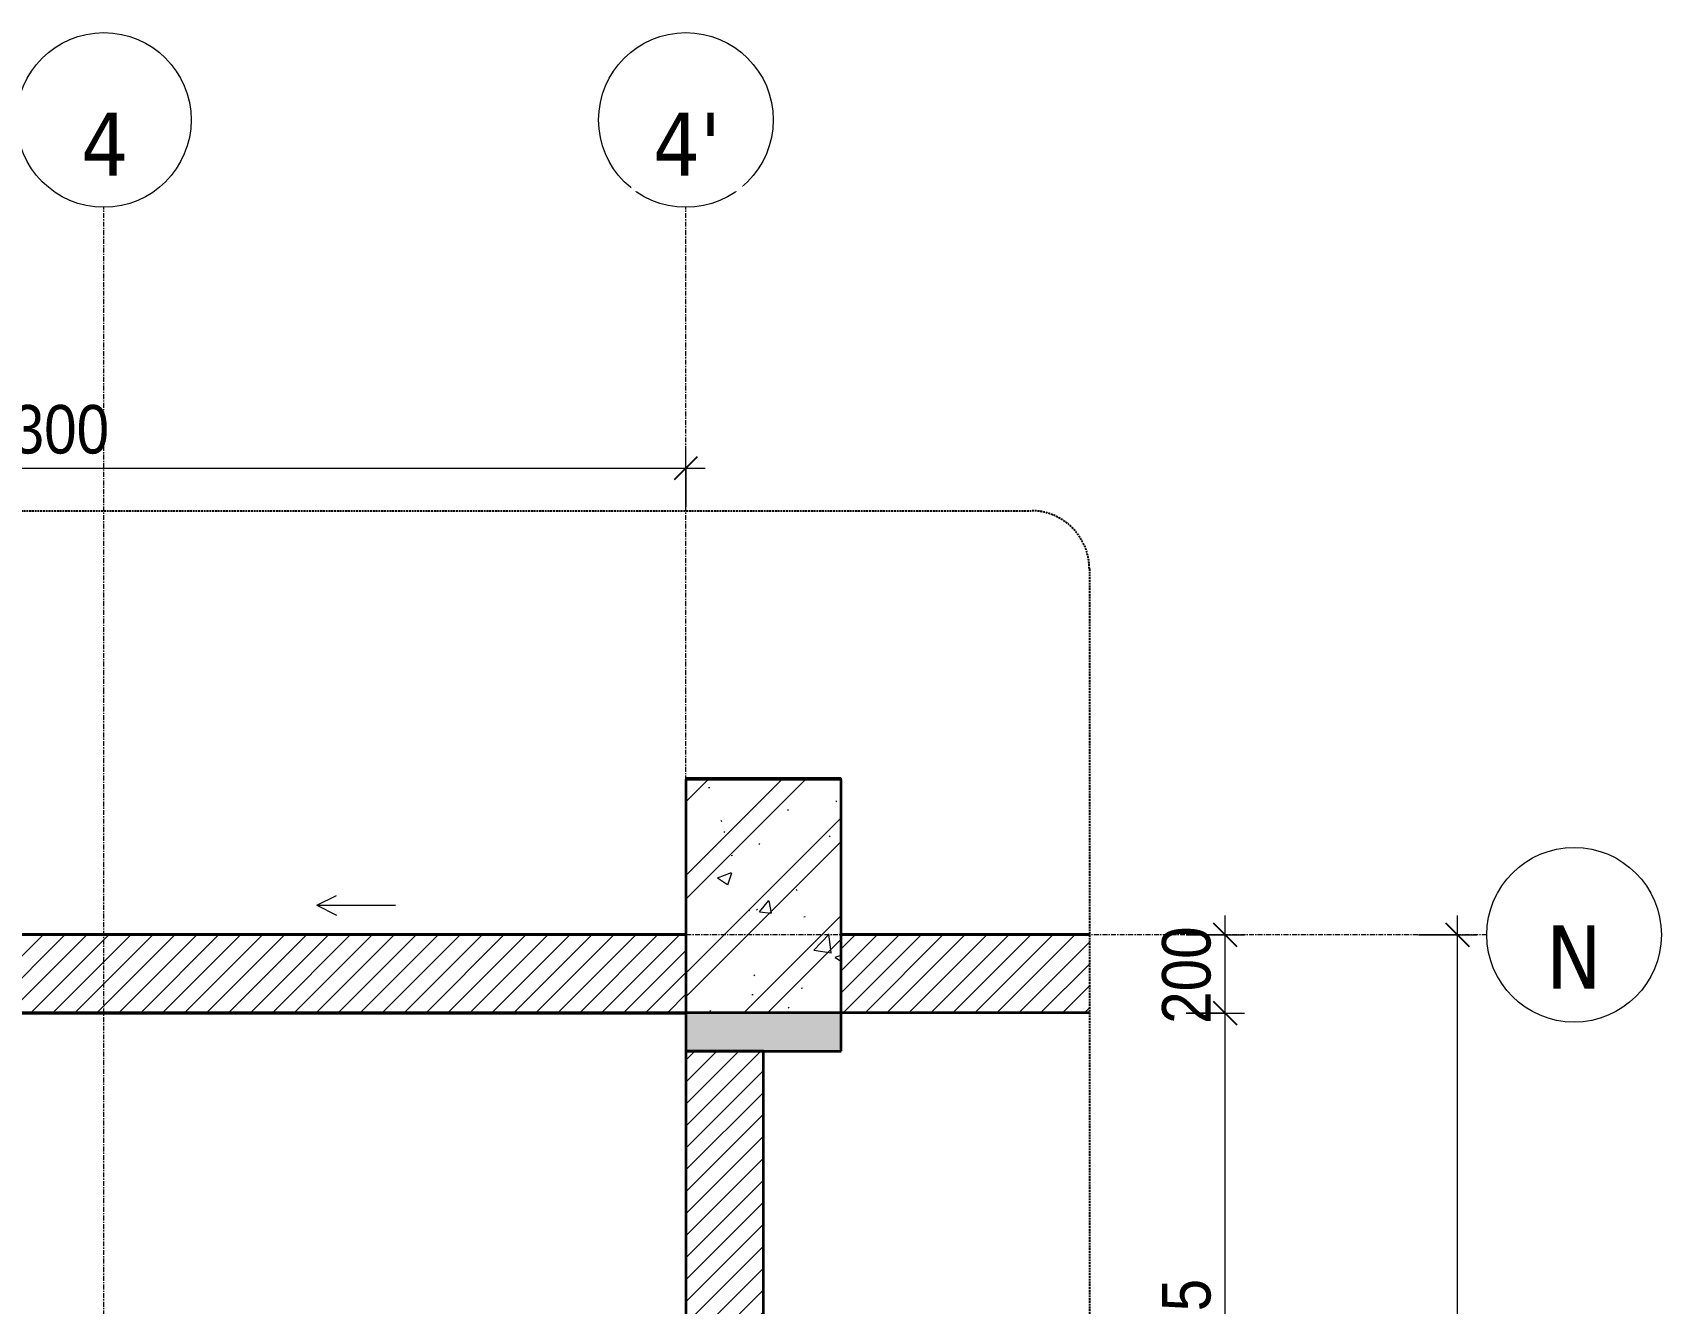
# Model space of a CAD drawing. Header units: millimetres. Extents: x 39389 to 101854, y -4225 to 80933.
# Drawn here: x 71281 to 75478, y 77287 to 80561 of the extents above; entities that cross this region are included whole.
import ezdxf

# ---------------------------------------------------------------- set-up
doc = ezdxf.new("R2010")
doc.units = ezdxf.units.MM
for name, pattern in [('Dash - Tight', [4.5, 3, -1.5]), ('Grid Line', [22.225, 12.7, -3.175, 3.175, -3.175]), ('Hidden', [7.14375, 4.7625, -2.38125]), ('Overhead', [3.96875, 2.38125, -1.5875])]:
    doc.linetypes.add(name, pattern=pattern)
for name, color, linetype, lineweight in [('0-5', 90, 'Continuous', 5), ('A-ANNO-DIMS', 211, 'Continuous', 9), ('A-ANNO-DIMS-50', 211, 'Continuous', 9), ('A-DETL-GENF-1', 92, 'Dash - Tight', 18), ('A-DETL-GENF-2', 254, 'Continuous', 18), ('A-DETL-GENF-3', 92, 'Hidden', 25), ('A-DETL-MEDM', 33, 'Continuous', 35), ('A-FLOR-1', 250, 'Continuous', 18), ('A-GLAZ', 151, 'Continuous', 18), ('A-WALL-1', 113, 'Continuous', 35), ('A-WALL-PATT-1', 111, 'Continuous', 18), ('M-EQPM', 50, 'Continuous', 18), ('M-EQPM-1', 50, 'Continuous', 25), ('S-COLS-1', 9, 'Continuous', 5), ('S-COLS-2', 7, 'Continuous', 35), ('S-GRID-1', 1, 'Grid Line', 9), ('S-GRID-IDEN', 1, 'Continuous', 9), ('S-STRS-MBND', 31, 'Overhead', 18)]:
    doc.layers.add(name, color=color, linetype=linetype, lineweight=lineweight)
doc.styles.add('Tahoma_B', font='tahomabd.ttf', dxfattribs={"height": 162.5})
doc.styles.add('UTM Avo', font='', dxfattribs={"width": 0.9, "height": 125})
doc.styles.get('UTM Avo').set_extended_font_data('UTM Avo')
doc.dimstyles.new('1_Dim_chi_tiet_2_5', dxfattribs={"dimscale": 304.8, "dimtxt": 124.912619, "dimasz": 0.19685, "dimexe": 0.164042, "dimexo": 0.0625, "dimgap": 0.016404, "dimtad": 1, "dimdec": 0, "dimrnd": 5, "dimzin": 0, "dimdsep": 46, "dimtxsty": 'UTM Avo', "dimblk1": 'OBLIQUE', "dimblk2": 'OBLIQUE', "dimsah": 1, "dimcen": 0.09, "dimdle": 0.164042, "dimazin": 0, "dimtfac": 1, "dimtdec": 4, "dimtix": 1, "dimtmove": 0, "dimatfit": 3, "dimfxl": 0.328084, "dimfxlon": 1, "dimtvp": 1, "dimtolj": 1, "dimtzin": 0, "dimarcsym": 2})
pattern_1 = [(45, (27011.795, 0), (-28.284271, 28.284271), [])]

# ---------------------------------------------------------------- blocks, each defined once
blk = doc.blocks.new('NCV_TKTC_KET CAU_rvt-4-TKCS_THANG BỘ TB1 - MẶT BẰNG TẦNG 8')
at = {"layer": 'S-COLS-1'}
blk.add_hatch(color=256, dxfattribs=at).paths.add_polyline_path([(46352.6, 77936.9), (46352.6, 78036.9), (45952.6, 78036.9), (45952.6, 77936.9)])
at = {"layer": 'A-FLOR-1'}
blk.add_line((42652.6, 78033.3), (45952.6, 78033.3), dxfattribs=at)
at = {"layer": 'S-COLS-2'}
for p, q in [((45952.6, 78036.9), (45952.6, 77936.9)), ((46352.6, 77936.9), (46352.6, 78036.9)), ((45952.6, 77936.9), (46352.6, 77936.9))]:
    blk.add_line(p, q, dxfattribs=at)
blk = doc.blocks.new('TKTC_XREF_251221_MB TANG 2-7 - TKTC_XREF_251221_MB TANG 2-7-2039446-TKCS_THANG BỘ TB1 - MẶT BẰNG TẦNG 8')
at = {"layer": 'M-EQPM-1'}
for p, q in [((12300, 61403.3), (12300, 61400)), ((12700, 61403.3), (12300, 61403.3)), ((12700, 61400), (12700, 61403.3)), ((12300, 61001.6), (9000.1, 61001.6)), ((13339.7, 61001.6), (12700, 61001.6))]:
    blk.add_line(p, q, dxfattribs=at)
blk = doc.blocks.new('1_FAMILY RVT - W01-WxH 1000x3200-3536800-TKCS_THANG BỘ TB1 - MẶT BẰNG TẦNG 8')
at = {"layer": 'A-GLAZ'}
for q in [(749.2, 197.79), (749.2, 146.99), (901.6, 172.39)]:
    blk.add_line((698.4, 172.39), q, dxfattribs=at)
blk = doc.blocks.new('BORDER VIEW - BORDER VIEW-3754246-TKCS_THANG BỘ TB1 - MẶT BẰNG TẦNG 8')
at = {"layer": 'A-DETL-GENF-3'}
for p, q in [((150, 9792.6), (5189.7, 9792.6)), ((5339.7, 9642.6), (5339.7, 150))]:
    blk.add_line(p, q, dxfattribs=at)
blk.add_arc((5189.7, 9642.6), 150, 360, 90, dxfattribs=at)
blk = doc.blocks.new('Grid - M_Grid Head - Circle-353313-TKCS_THANG BỘ TB1 - MẶT BẰNG TẦNG 8')
at = {"layer": 'S-GRID-IDEN'}
blk.add_circle((0, 0), 4.5, dxfattribs=at)
blk = doc.blocks.new('DIMBLOCK129-TKCS_THANG BỘ TB1 - MẶT BẰNG TẦNG 8')
at = {"layer": 'A-ANNO-DIMS-50'}
for p, q in [((69664.4, 79539.4), (69664.4, 79389.4)), ((69664.4, 79439.4), (69664.4, 79539.4)), ((72964.4, 79339.4), (72964.4, 79489.4)), ((69614.4, 79439.4), (73014.4, 79439.4)), ((72964.4, 79439.4), (72964.4, 79339.4))]:
    blk.add_line(p, q, dxfattribs=at)
at = {"layer": 'A-ANNO-DIMS-50', "lineweight": 25}
for p, q in [((69664.4, 79439.4), (69694.4, 79469.4)), ((72964.4, 79439.4), (72994.4, 79469.4)), ((69664.4, 79439.4), (69634.4, 79409.4)), ((72964.4, 79439.4), (72934.4, 79409.4))]:
    blk.add_line(p, q, dxfattribs=at)
at = {"layer": 'A-ANNO-DIMS-50', "color": 0, "insert": (71143.2, 79601.8), "char_height": 125, "width": 410.824, "attachment_point": 1, "line_spacing_factor": 1.110334, "style": 'UTM Avo'}
blk.add_mtext('3300', dxfattribs=at)
blk = doc.blocks.new('_Oblique')
at = {"color": 0, "linetype": 'ByBlock', "lineweight": -2}
blk.add_line((-0.5, -0.5), (0.5, 0.5), dxfattribs=at)
blk = doc.blocks.new('DIMBLOCK133-TKCS_THANG BỘ TB1 - MẶT BẰNG TẦNG 8')
at = {"layer": 'A-ANNO-DIMS-50', "lineweight": 25}
for p, q in [((74353.8, 78034.9), (74323.8, 78064.9)), ((74353.8, 78034.9), (74383.8, 78004.9)), ((74353.8, 76339), (74323.8, 76369)), ((74353.8, 76339), (74383.8, 76309))]:
    blk.add_line(p, q, dxfattribs=at)
at = {"layer": 'A-ANNO-DIMS-50'}
for p, q in [((74253.8, 78034.9), (74403.8, 78034.9)), ((74353.8, 78034.9), (74253.8, 78034.9)), ((74353.8, 76339), (74353.8, 78034.9)), ((74253.8, 76339), (74403.8, 76339)), ((74353.8, 76339), (74253.8, 76339))]:
    blk.add_line(p, q, dxfattribs=at)
at = {"layer": 'A-ANNO-DIMS-50', "color": 0, "insert": (74191.4, 77015.8), "char_height": 125, "width": 410.824, "attachment_point": 1, "rotation": 90, "line_spacing_factor": 1.110334, "style": 'UTM Avo'}
blk.add_mtext('1695', dxfattribs=at)
blk = doc.blocks.new('DIMBLOCK134-TKCS_THANG BỘ TB1 - MẶT BẰNG TẦNG 8')
at = {"layer": 'A-ANNO-DIMS-50', "lineweight": 25}
for p, q in [((74353.8, 78236.9), (74323.8, 78266.9)), ((74353.8, 78236.9), (74383.8, 78206.9)), ((74353.8, 78034.9), (74323.8, 78064.9)), ((74353.8, 78034.9), (74383.8, 78004.9))]:
    blk.add_line(p, q, dxfattribs=at)
at = {"layer": 'A-ANNO-DIMS-50'}
for p, q in [((74353.8, 78034.9), (74353.8, 78286.9)), ((74253.8, 78236.9), (74403.8, 78236.9)), ((74353.8, 78236.9), (74253.8, 78236.9)), ((74253.8, 78034.9), (74403.8, 78034.9)), ((74353.8, 78034.9), (74253.8, 78034.9))]:
    blk.add_line(p, q, dxfattribs=at)
at = {"layer": 'A-ANNO-DIMS-50', "color": 0, "insert": (74191.4, 78007.5), "char_height": 125, "width": 308.118, "attachment_point": 1, "rotation": 90, "line_spacing_factor": 1.110334, "style": 'UTM Avo'}
blk.add_mtext('200', dxfattribs=at)
blk = doc.blocks.new('DIMBLOCK140-TKCS_THANG BỘ TB1 - MẶT BẰNG TẦNG 8')
at = {"layer": 'A-ANNO-DIMS-50', "lineweight": 25}
for p, q in [((74952.6, 78236.9), (74922.6, 78266.9)), ((74952.6, 78236.9), (74982.6, 78206.9)), ((74952.6, 69936.9), (74922.6, 69966.9)), ((74952.6, 69936.9), (74982.6, 69906.9))]:
    blk.add_line(p, q, dxfattribs=at)
at = {"layer": 'A-ANNO-DIMS-50'}
for p, q in [((74952.6, 69886.9), (74952.6, 78286.9)), ((74852.6, 78236.9), (75002.6, 78236.9)), ((74952.6, 78236.9), (74852.6, 78236.9)), ((74852.6, 69936.9), (75002.6, 69936.9)), ((74952.6, 69936.9), (74852.6, 69936.9))]:
    blk.add_line(p, q, dxfattribs=at)
at = {"layer": 'A-ANNO-DIMS-50', "color": 0, "insert": (74790.2, 73915.8), "char_height": 125, "width": 410.824, "attachment_point": 1, "rotation": 90, "line_spacing_factor": 1.110334, "style": 'UTM Avo'}
blk.add_mtext('8300', dxfattribs=at)

msp = doc.modelspace()

# ---------------------------------------------------------------- hatches: boundary and pattern name
at = {"layer": 'A-DETL-GENF-2'}
h = msp.add_hatch(dxfattribs=at)
h.set_pattern_fill('FP_2', color=256, style=0, pattern_type=2)
h.set_pattern_definition([(50, (27011.8, 0), (364.3679, -31.8783), [38.1, -419.1]), (355, (27011.8, 0), (-70.4859, 382.1133), [30.48, -335.28]), (100.451, (27042.16, -2.66), (293.885, 350.2334), [32.38, -356.18]), (46.184, (27011.8, 101.6), (542.1585, -84.0858), [57.15, -628.65]), (96.636, (27057, 94.6), (474.805, 494.8554), [48.57, -534.27]), (351.184, (27011.8, 101.6), (474.8102, 494.85), [45.72, -502.92]), (21, (27062.6, 76.2), (303.2285, -204.5305), [38.1, -419.1]), (326, (27062.6, 76.2), (123.6039, 368.376), [30.48, -335.28]), (71.451, (27087.86, 59.16), (426.8341, 163.8427), [32.38, -356.18]), (37.5, (27011.8, 0), (6.17665, 169.11015), [3.353, -327.863, 3.353, -337.007, -336.55]), (37.5, (27011.8, 0), (6.17665, 169.11015), [-671.576, 3.353, -333.197]), (7.5, (27011.8, 0), (133.63888, 200.3615), [3.353, -190.703, 3.353, -320.243, -128.27]), (7.5, (27011.8, 0), (133.63888, 200.3615), [-517.652, 3.353, -124.917]), (327.5, (26898.51, 0), (271.18182, -11.45836), [3.353, -123.647, 3.353, -392.887, -525.78]), (327.5, (26898.51, 0), (271.18182, -11.45836), [-523.24, 3.353, -522.427]), (317.5, (26847.7, 0), (296.2585, 50.85285), [3.353, -161.747, 3.353, -259.791, -373.38]), (317.5, (26847.7, 0), (296.2585, 50.85285), [-428.244, 3.353, -370.027]), (45, (27011.8, 0), (-125.7236, 125.7236), []), (45, (27011.8, 190.5), (-125.7236, 125.7236), [])])
h.paths.add_polyline_path([(69664.4, 78036.9), (69664.4, 78636.9), (69264.4, 78636.9), (69264.4, 78036.9)])
h.paths.add_polyline_path([(73364.4, 78036.9), (73364.4, 78636.9), (72964.4, 78636.9), (72964.4, 78036.9)])
at = {"layer": 'A-WALL-PATT-1'}
h = msp.add_hatch(dxfattribs=at)
h.set_pattern_fill('FP_1', color=256, style=0, pattern_type=2)
h.set_pattern_definition(pattern_1)
h.paths.add_polyline_path([(72964.4, 78036.9), (72964.4, 78236.9), (69664.4, 78236.9), (69664.4, 78036.9), (71322.1, 78036.9)])
h = msp.add_hatch(dxfattribs=at)
h.set_pattern_fill('FP_1', color=256, style=0, pattern_type=2)
h.set_pattern_definition(pattern_1)
h.paths.add_polyline_path([(74004.1, 78036.9), (74004.1, 78236.9), (73364.4, 78236.9), (73364.4, 78036.9)])
h = msp.add_hatch(dxfattribs=at)
h.set_pattern_fill('FP_1', color=256, style=0, pattern_type=2)
h.set_pattern_definition(pattern_1)
h.paths.add_polyline_path([(72964.4, 74516.9), (73164.4, 74516.9), (73164.4, 77936.9), (72964.4, 77936.9), (72964.4, 75027.7)])

# ---------------------------------------------------------------- linework, layer by layer
at = {"layer": 'A-DETL-MEDM'}
for p, q in [((73364.4, 78636.9), (72964.4, 78636.9)), ((72964.4, 78636.9), (72964.4, 78036.9)), ((73364.4, 78036.9), (73364.4, 78636.9)), ((72964.4, 78036.9), (73364.4, 78036.9))]:
    msp.add_line(p, q, dxfattribs=at)
at = {"layer": 'A-WALL-1'}
for p, q in [((72964.4, 78236.9), (69664.4, 78236.9)), ((74004.1, 78236.9), (73364.4, 78236.9)), ((69664.4, 78036.9), (72964.4, 78036.9)), ((73364.4, 78036.9), (74004.1, 78036.9)), ((72964.4, 77936.9), (72964.4, 75920.4)), ((73164.4, 77936.9), (72964.4, 77936.9)), ((73164.4, 75337.4), (73164.4, 77936.9))]:
    msp.add_line(p, q, dxfattribs=at)
at = {"layer": 'S-GRID-1'}
for p, q in [((71464.4, 78861.2), (71464.4, 80111.2)), ((72964.4, 78861.2), (72964.4, 80111.2)), ((71464.4, 69877.8), (71464.4, 78861.2)), ((72964.4, 69877.8), (72964.4, 78861.2)), ((73778.4, 78236.9), (68817.2, 78236.9)), ((75028.4, 78236.9), (73778.4, 78236.9))]:
    msp.add_line(p, q, dxfattribs=at)
at = {"layer": 'S-STRS-MBND'}
for p, q in [((72964.4, 78034.9), (69664.8, 78034.9)), ((72964.4, 76339), (72964.4, 78034.9))]:
    msp.add_line(p, q, dxfattribs=at)

# ---------------------------------------------------------------- block references
at = {"layer": '0-5'}
msp.add_blockref('NCV_TKTC_KET CAU_rvt-4-TKCS_THANG BỘ TB1 - MẶT BẰNG TẦNG 8', (27011.8, 0), dxfattribs=at)
at = {"layer": 'A-DETL-GENF-1'}
msp.add_blockref('BORDER VIEW - BORDER VIEW-3754246-TKCS_THANG BỘ TB1 - MẶT BẰNG TẦNG 8', (68664.4, 69536.9), dxfattribs=at)
at = {"layer": 'A-GLAZ'}
msp.add_blockref('1_FAMILY RVT - W01-WxH 1000x3200-3536800-TKCS_THANG BỘ TB1 - MẶT BẰNG TẦNG 8', (71314.4, 78140.7), dxfattribs=at)
at = {"layer": 'M-EQPM'}
msp.add_blockref('TKTC_XREF_251221_MB TANG 2-7 - TKTC_XREF_251221_MB TANG 2-7-2039446-TKCS_THANG BỘ TB1 - MẶT BẰNG TẦNG 8', (60664.4, 17236.9), dxfattribs=at)
at = {"layer": 'S-GRID-IDEN', "xscale": 49.99999999999998, "yscale": 49.99999999999998, "zscale": 49.99999999999998}
for p in [(71464.4, 80336.2), (72964.4, 80336.2)]:
    msp.add_blockref('Grid - M_Grid Head - Circle-353313-TKCS_THANG BỘ TB1 - MẶT BẰNG TẦNG 8', p, dxfattribs=at)
at = {"layer": 'S-GRID-IDEN', "xscale": 49.99999999999998, "yscale": 49.99999999999998, "zscale": 49.99999999999998, "rotation": 89.99999999999987}
msp.add_blockref('Grid - M_Grid Head - Circle-353313-TKCS_THANG BỘ TB1 - MẶT BẰNG TẦNG 8', (75253.4, 78236.9), dxfattribs=at)

# ---------------------------------------------------------------- dimensions: what is measured, and where the dimension line sits
at = {"layer": 'A-ANNO-DIMS'}
dim = msp.add_linear_dim(base=(72964.4, 79439.4), p1=(69664.4, 79539.4), p2=(72964.4, 79339.4), dimstyle='1_Dim_chi_tiet_2_5', override={"dimpost": '<>', "dimfxl": 3306.055051}, dxfattribs=at)
dim.commit()
dim.dimension.update_dxf_attribs({"geometry": 'DIMBLOCK129-TKCS_THANG BỘ TB1 - MẶT BẰNG TẦNG 8', "text_midpoint": (71314.4, 79509.1)})
for base, p1, p2, override, picture, middle in [((74353.8, 78236.9), (74253.8, 78034.9), (74253.8, 78236.9), {"dimpost": '<>', "dimfxl": 202.052476}, 'DIMBLOCK134-TKCS_THANG BỘ TB1 - MẶT BẰNG TẦNG 8', (74284.1, 78135.9)), ((74952.6, 78236.9), (74852.6, 69936.9), (74852.6, 78236.9), {"dimpost": '<>', "dimfxl": 8300}, 'DIMBLOCK140-TKCS_THANG BỘ TB1 - MẶT BẰNG TẦNG 8', (74882.9, 74086.9)), ((74353.8, 78034.9), (74253.8, 76339), (74253.8, 78034.9), {"dimpost": '<>', "dimfxl": 1695.895049}, 'DIMBLOCK133-TKCS_THANG BỘ TB1 - MẶT BẰNG TẦNG 8', (74284.2, 77186.9))]:
    dim = msp.add_linear_dim(base=base, p1=p1, p2=p2, angle=90, dimstyle='1_Dim_chi_tiet_2_5', override=override, dxfattribs=at)
    dim.commit()
    dim.dimension.update_dxf_attribs({"geometry": picture, "text_midpoint": middle})

# ---------------------------------------------------------------- next in the draw order: texts
at = {"layer": 'S-GRID-IDEN', "char_height": 162.5, "attachment_point": 5, "line_spacing_factor": 0.996129, "style": 'Tahoma_B', "bg_fill": 3, "box_fill_scale": 1.25, "bg_fill_color": 256, "bg_fill_true_color": 13158600, "bg_fill_transparency": 0}
for s, insert, width in [('\\pt634.99962,1269.99925,1905.0005,2540.00013,3174.99975,3809.99937,4445.00062,5080.00025,5714.99987,6349.9995,6985.00075,7620.00037,8255,8889.99962,9524.99925,10160.0005,10795.00013,11429.99975,12064.99938,12700.00063,13335.00025,13969.99988,14604.9995,15240.00075,15875.00038,16510,17144.99963,17779.99925,18415.0005,19050.00013,19684.99975,20319.99938;4', (71466.7, 80273.8), 145.5), ("\\pt634.99962,1269.99925,1905.0005,2540.00013,3174.99975,3809.99937,4445.00062,5080.00025,5714.99987,6349.9995,6985.00075,7620.00037,8255,8889.99962,9524.99925,10160.0005,10795.00013,11429.99975,12064.99938,12700.00063,13335.00025,13969.99988,14604.9995,15240.00075,15875.00038,16510,17144.99963,17779.99925,18415.0005,19050.00013,19684.99975,20319.99938;4'", (72966.7, 80273.8), 205), ('\\pt634.99962,1269.99925,1905.0005,2540.00013,3174.99975,3809.99937,4445.00062,5080.00025,5714.99987,6349.9995,6985.00075,7620.00037,8255,8889.99962,9524.99925,10160.0005,10795.00013,11429.99975,12064.99938,12700.00063,13335.00025,13969.99988,14604.9995,15240.00075,15875.00038,16510,17144.99963,17779.99925,18415.0005,19050.00013,19684.99975,20319.99938;N', (75253, 78179.7), 175.5)]:
    msp.add_mtext(s, dxfattribs=dict(at, insert=insert, width=width))

doc.saveas('drawing.dxf')
